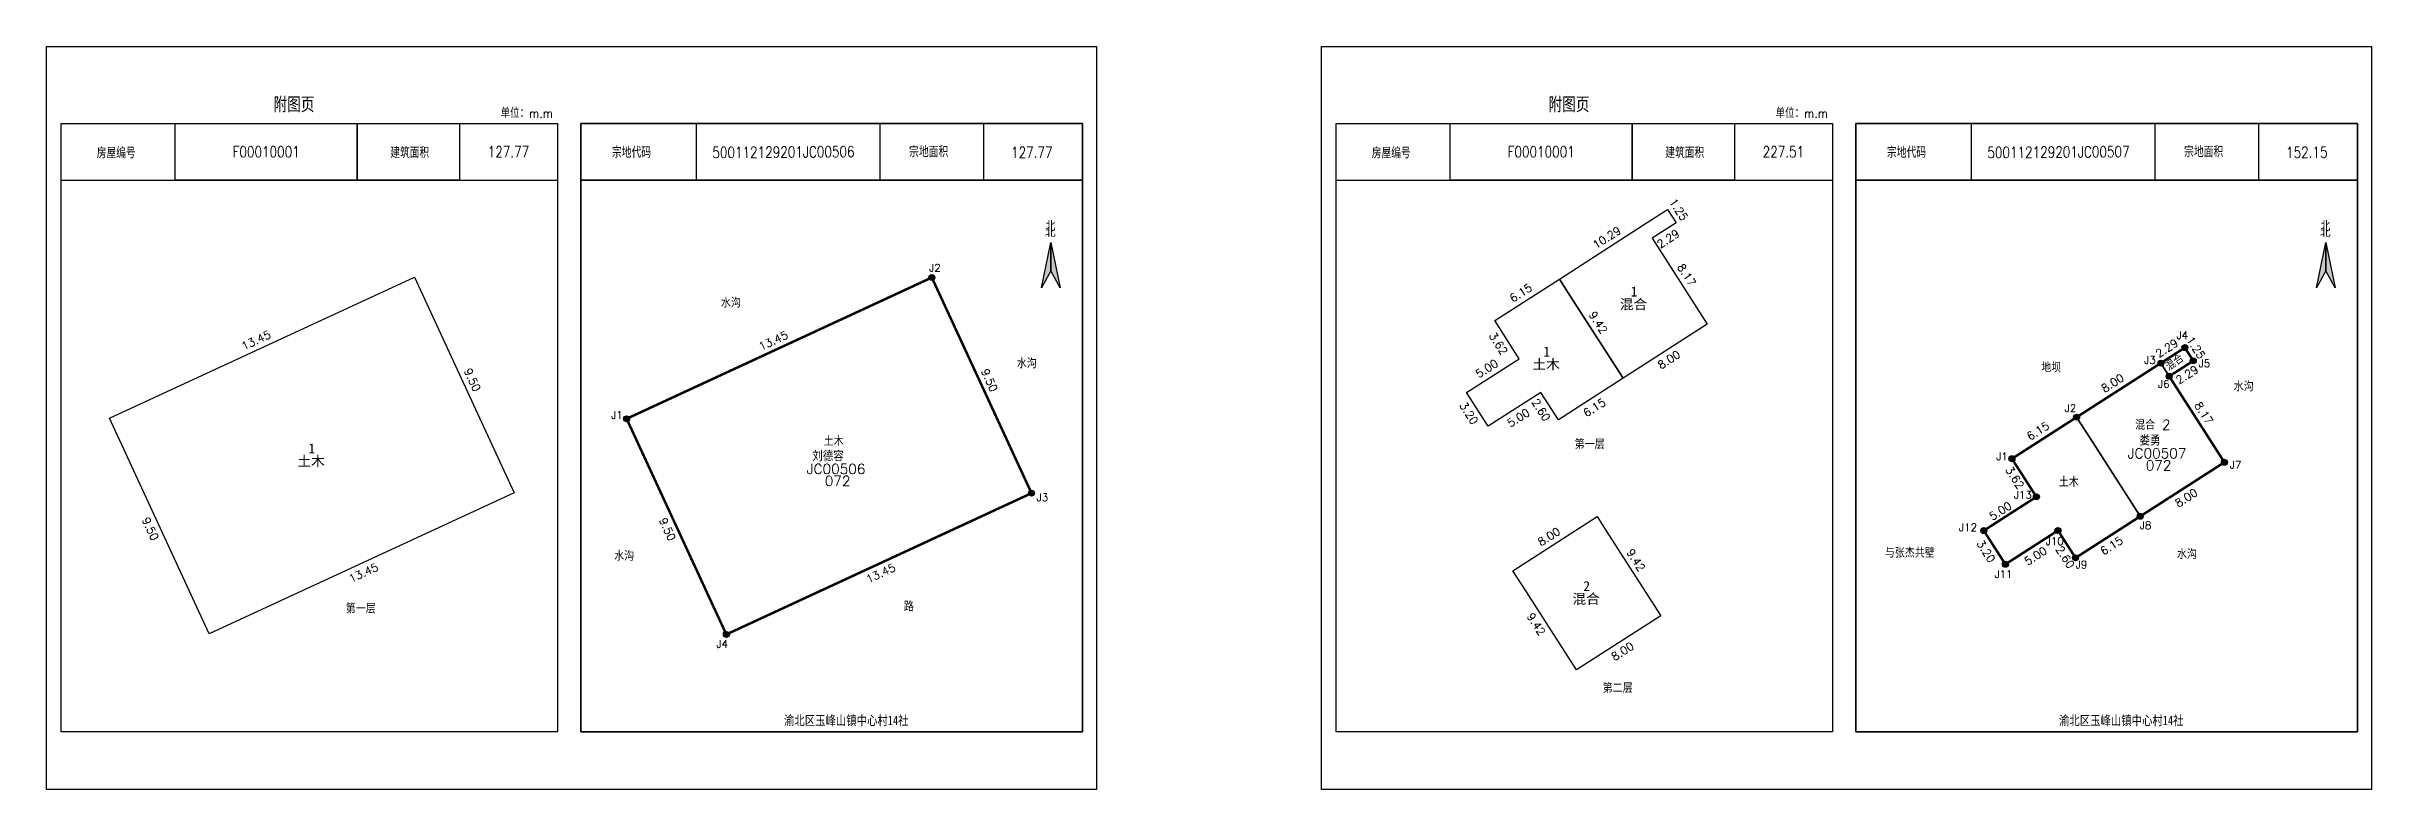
# Model space of a CAD drawing. Extents: x 36371590 to 36372043, y 3282005 to 3283161.
# Drawn here: x 36371794.3 to 36371887.3, y 3282004.5 to 3282034.2 of the extents above; entities that cross this region are included whole.
import ezdxf
from ezdxf.enums import TextEntityAlignment as Align

# ---------------------------------------------------------------- set-up
doc = ezdxf.new("R2010")
doc.units = 0
doc.header["$LTSCALE"] = 0.5
doc.linetypes.add('DASHED', pattern=[0.75, 0.5, -0.25])
doc.layers.get('0').update_dxf_attribs({"linetype": 'CONTINUOUS'})
doc.layers.add('_JMD_内', color=6, linetype='CONTINUOUS', true_color=0xff00ff)
doc.layers.add('_JZD_内', color=1, linetype='CONTINUOUS', true_color=0xff0000)
for name, color, linetype in [('_宗地图注记', 7, 'CONTINUOUS'), ('DLSS', 4, 'CONTINUOUS'), ('JZP', 1, 'CONTINUOUS'), ('TK', 7, 'CONTINUOUS'), ('ZJ', 7, 'CONTINUOUS'), ('内图框', 7, 'CONTINUOUS'), ('四至', 7, 'CONTINUOUS')]:
    doc.layers.add(name, color=color, linetype=linetype)
doc.layers.add('外图框', color=3, linetype='CONTINUOUS', plot=False)
doc.styles.add('HZ', font='rs.shx', dxfattribs={"width": 0.8, "bigfont": 'hztxt.shx'})
doc.styles.add('宋体', font='')
doc.styles.add('黑体', font='simhei.ttf')
doc.styles.get('宋体').set_extended_font_data('SimSun')

# ---------------------------------------------------------------- blocks, each defined once
blk = doc.blocks.new('指北针')
at = {"layer": '', "linetype": 'Continuous'}
for points in [[(0, 1.134), (0, 0), (-0.381, -0.676)], [(0, 1.134), (0.371, -0.68), (0, 0)]]:
    blk.add_hatch(color=7, dxfattribs=at).paths.add_polyline_path(points)
for points in [[(0, 1.134), (0, 0), (-0.381, -0.676)], [(0, 1.134), (0.371, -0.68), (0, 0)]]:
    blk.add_lwpolyline(points, close=True, dxfattribs=at)
at = {"layer": '', "linetype": 'DASHED', "style": '宋体', "width": 1}
blk.add_text('北', height=0.315, dxfattribs=at).set_placement((-0.24, 1.388))

msp = doc.modelspace()

# ---------------------------------------------------------------- hatches: boundary and pattern name
at = {"linetype": 'Continuous'}
h = msp.add_hatch(color=1, dxfattribs=at)
edge = h.paths.add_edge_path()
edge.add_arc((36371829.669, 3282024.982), 0.12, 0, 360)
at = {"linetype": 'Continuous', "true_color": 0x000000}
h = msp.add_hatch(color=18, dxfattribs=at)
edge = h.paths.add_edge_path()
edge.add_arc((36371829.669, 3282024.982), 0.11, 0, 360)
at = {"linetype": 'Continuous', "true_color": 0xffffff}
h = msp.add_hatch(color=7, dxfattribs=at)
edge = h.paths.add_edge_path(flags=0)
edge.add_arc((36371829.669, 3282024.982), 0.096, 0, 360)
at = {"linetype": 'Continuous'}
h = msp.add_hatch(color=1, dxfattribs=at)
edge = h.paths.add_edge_path()
edge.add_arc((36371879.79, 3282022.178), 0.12, 0, 360)
at = {"linetype": 'Continuous', "true_color": 0x000000}
h = msp.add_hatch(color=18, dxfattribs=at)
edge = h.paths.add_edge_path()
edge.add_arc((36371879.79, 3282022.178), 0.11, 0, 360)
at = {"linetype": 'Continuous', "true_color": 0xffffff}
h = msp.add_hatch(color=7, dxfattribs=at)
edge = h.paths.add_edge_path(flags=0)
edge.add_arc((36371879.79, 3282022.178), 0.096, 0, 360)
at = {"linetype": 'Continuous'}
h = msp.add_hatch(color=1, dxfattribs=at)
edge = h.paths.add_edge_path()
edge.add_arc((36371878.827, 3282021.559), 0.12, 0, 360)
at = {"linetype": 'Continuous', "true_color": 0x000000}
h = msp.add_hatch(color=18, dxfattribs=at)
edge = h.paths.add_edge_path()
edge.add_arc((36371878.827, 3282021.559), 0.11, 0, 360)
at = {"linetype": 'Continuous', "true_color": 0xffffff}
h = msp.add_hatch(color=7, dxfattribs=at)
edge = h.paths.add_edge_path(flags=0)
edge.add_arc((36371878.827, 3282021.559), 0.096, 0, 360)
at = {"linetype": 'Continuous'}
h = msp.add_hatch(color=1, dxfattribs=at)
edge = h.paths.add_edge_path()
edge.add_arc((36371879.164, 3282021.033), 0.12, 0, 360)
h = msp.add_hatch(color=1, dxfattribs=at)
edge = h.paths.add_edge_path()
edge.add_arc((36371880.128, 3282021.652), 0.12, 0, 360)
at = {"linetype": 'Continuous', "true_color": 0x000000}
h = msp.add_hatch(color=18, dxfattribs=at)
edge = h.paths.add_edge_path()
edge.add_arc((36371880.128, 3282021.652), 0.11, 0, 360)
at = {"linetype": 'Continuous', "true_color": 0xffffff}
h = msp.add_hatch(color=7, dxfattribs=at)
edge = h.paths.add_edge_path(flags=0)
edge.add_arc((36371880.128, 3282021.652), 0.096, 0, 360)
at = {"linetype": 'Continuous', "true_color": 0x000000}
h = msp.add_hatch(color=18, dxfattribs=at)
edge = h.paths.add_edge_path()
edge.add_arc((36371879.164, 3282021.033), 0.11, 0, 360)
at = {"linetype": 'Continuous', "true_color": 0xffffff}
h = msp.add_hatch(color=7, dxfattribs=at)
edge = h.paths.add_edge_path(flags=0)
edge.add_arc((36371879.164, 3282021.033), 0.096, 0, 360)
at = {"linetype": 'Continuous'}
h = msp.add_hatch(color=1, dxfattribs=at)
edge = h.paths.add_edge_path()
edge.add_arc((36371817.461, 3282019.335), 0.12, 0, 360)
at = {"linetype": 'Continuous', "true_color": 0x000000}
h = msp.add_hatch(color=18, dxfattribs=at)
edge = h.paths.add_edge_path()
edge.add_arc((36371817.461, 3282019.335), 0.11, 0, 360)
at = {"linetype": 'Continuous', "true_color": 0xffffff}
h = msp.add_hatch(color=7, dxfattribs=at)
edge = h.paths.add_edge_path(flags=0)
edge.add_arc((36371817.461, 3282019.335), 0.096, 0, 360)
at = {"linetype": 'Continuous'}
h = msp.add_hatch(color=1, dxfattribs=at)
edge = h.paths.add_edge_path()
edge.add_arc((36371875.461, 3282019.398), 0.12, 0, 360)
at = {"linetype": 'Continuous', "true_color": 0x000000}
h = msp.add_hatch(color=18, dxfattribs=at)
edge = h.paths.add_edge_path()
edge.add_arc((36371875.461, 3282019.398), 0.11, 0, 360)
at = {"linetype": 'Continuous', "true_color": 0xffffff}
h = msp.add_hatch(color=7, dxfattribs=at)
edge = h.paths.add_edge_path(flags=0)
edge.add_arc((36371875.461, 3282019.398), 0.096, 0, 360)
at = {"linetype": 'Continuous'}
h = msp.add_hatch(color=1, dxfattribs=at)
edge = h.paths.add_edge_path()
edge.add_arc((36371872.873, 3282017.737), 0.12, 0, 360)
at = {"linetype": 'Continuous', "true_color": 0x000000}
h = msp.add_hatch(color=18, dxfattribs=at)
edge = h.paths.add_edge_path()
edge.add_arc((36371872.873, 3282017.737), 0.11, 0, 360)
at = {"linetype": 'Continuous', "true_color": 0xffffff}
h = msp.add_hatch(color=7, dxfattribs=at)
edge = h.paths.add_edge_path(flags=0)
edge.add_arc((36371872.873, 3282017.737), 0.096, 0, 360)
at = {"linetype": 'Continuous'}
h = msp.add_hatch(color=1, dxfattribs=at)
edge = h.paths.add_edge_path()
edge.add_arc((36371881.371, 3282017.596), 0.12, 0, 360)
at = {"linetype": 'Continuous', "true_color": 0x000000}
h = msp.add_hatch(color=18, dxfattribs=at)
edge = h.paths.add_edge_path()
edge.add_arc((36371881.371, 3282017.596), 0.11, 0, 360)
at = {"linetype": 'Continuous', "true_color": 0xffffff}
h = msp.add_hatch(color=7, dxfattribs=at)
edge = h.paths.add_edge_path(flags=0)
edge.add_arc((36371881.371, 3282017.596), 0.096, 0, 360)
at = {"linetype": 'Continuous'}
h = msp.add_hatch(color=1, dxfattribs=at)
edge = h.paths.add_edge_path()
edge.add_arc((36371833.657, 3282016.36), 0.12, 0, 360)
at = {"linetype": 'Continuous', "true_color": 0x000000}
h = msp.add_hatch(color=18, dxfattribs=at)
edge = h.paths.add_edge_path()
edge.add_arc((36371833.657, 3282016.36), 0.11, 0, 360)
at = {"linetype": 'Continuous', "true_color": 0xffffff}
h = msp.add_hatch(color=7, dxfattribs=at)
edge = h.paths.add_edge_path(flags=0)
edge.add_arc((36371833.657, 3282016.36), 0.096, 0, 360)
at = {"linetype": 'Continuous'}
h = msp.add_hatch(color=1, dxfattribs=at)
edge = h.paths.add_edge_path()
edge.add_arc((36371873.851, 3282016.214), 0.12, 0, 360)
at = {"linetype": 'Continuous', "true_color": 0x000000}
h = msp.add_hatch(color=18, dxfattribs=at)
edge = h.paths.add_edge_path()
edge.add_arc((36371873.851, 3282016.214), 0.11, 0, 360)
at = {"linetype": 'Continuous', "true_color": 0xffffff}
h = msp.add_hatch(color=7, dxfattribs=at)
edge = h.paths.add_edge_path(flags=0)
edge.add_arc((36371873.851, 3282016.214), 0.096, 0, 360)
at = {"linetype": 'Continuous'}
h = msp.add_hatch(color=1, dxfattribs=at)
edge = h.paths.add_edge_path()
edge.add_arc((36371871.747, 3282014.864), 0.12, 0, 360)
at = {"linetype": 'Continuous', "true_color": 0x000000}
h = msp.add_hatch(color=18, dxfattribs=at)
edge = h.paths.add_edge_path()
edge.add_arc((36371871.747, 3282014.864), 0.11, 0, 360)
at = {"linetype": 'Continuous', "true_color": 0xffffff}
h = msp.add_hatch(color=7, dxfattribs=at)
edge = h.paths.add_edge_path(flags=0)
edge.add_arc((36371871.747, 3282014.864), 0.096, 0, 360)
at = {"linetype": 'Continuous'}
h = msp.add_hatch(color=1, dxfattribs=at)
edge = h.paths.add_edge_path()
edge.add_arc((36371874.715, 3282014.868), 0.12, 0, 360)
at = {"linetype": 'Continuous', "true_color": 0x000000}
h = msp.add_hatch(color=18, dxfattribs=at)
edge = h.paths.add_edge_path()
edge.add_arc((36371874.715, 3282014.868), 0.11, 0, 360)
at = {"linetype": 'Continuous', "true_color": 0xffffff}
h = msp.add_hatch(color=7, dxfattribs=at)
edge = h.paths.add_edge_path(flags=0)
edge.add_arc((36371874.715, 3282014.868), 0.096, 0, 360)
at = {"linetype": 'Continuous'}
h = msp.add_hatch(color=1, dxfattribs=at)
edge = h.paths.add_edge_path()
edge.add_arc((36371878.005, 3282015.435), 0.12, 0, 360)
at = {"linetype": 'Continuous', "true_color": 0x000000}
h = msp.add_hatch(color=18, dxfattribs=at)
edge = h.paths.add_edge_path()
edge.add_arc((36371878.005, 3282015.435), 0.11, 0, 360)
at = {"linetype": 'Continuous', "true_color": 0xffffff}
h = msp.add_hatch(color=7, dxfattribs=at)
edge = h.paths.add_edge_path(flags=0)
edge.add_arc((36371878.005, 3282015.435), 0.096, 0, 360)
at = {"linetype": 'Continuous'}
h = msp.add_hatch(color=1, dxfattribs=at)
edge = h.paths.add_edge_path()
edge.add_arc((36371875.417, 3282013.774), 0.12, 0, 360)
at = {"linetype": 'Continuous', "true_color": 0x000000}
h = msp.add_hatch(color=18, dxfattribs=at)
edge = h.paths.add_edge_path()
edge.add_arc((36371875.417, 3282013.774), 0.11, 0, 360)
at = {"linetype": 'Continuous', "true_color": 0xffffff}
h = msp.add_hatch(color=7, dxfattribs=at)
edge = h.paths.add_edge_path(flags=0)
edge.add_arc((36371875.417, 3282013.774), 0.096, 0, 360)
at = {"linetype": 'Continuous'}
h = msp.add_hatch(color=1, dxfattribs=at)
edge = h.paths.add_edge_path()
edge.add_arc((36371872.611, 3282013.517), 0.12, 0, 360)
at = {"linetype": 'Continuous', "true_color": 0x000000}
h = msp.add_hatch(color=18, dxfattribs=at)
edge = h.paths.add_edge_path()
edge.add_arc((36371872.611, 3282013.517), 0.11, 0, 360)
at = {"linetype": 'Continuous', "true_color": 0xffffff}
h = msp.add_hatch(color=7, dxfattribs=at)
edge = h.paths.add_edge_path(flags=0)
edge.add_arc((36371872.611, 3282013.517), 0.096, 0, 360)
at = {"linetype": 'Continuous'}
h = msp.add_hatch(color=1, dxfattribs=at)
edge = h.paths.add_edge_path()
edge.add_arc((36371821.449, 3282010.713), 0.12, 0, 360)
at = {"linetype": 'Continuous', "true_color": 0x000000}
h = msp.add_hatch(color=18, dxfattribs=at)
edge = h.paths.add_edge_path()
edge.add_arc((36371821.449, 3282010.713), 0.11, 0, 360)
at = {"linetype": 'Continuous', "true_color": 0xffffff}
h = msp.add_hatch(color=7, dxfattribs=at)
edge = h.paths.add_edge_path(flags=0)
edge.add_arc((36371821.449, 3282010.713), 0.096, 0, 360)

# ---------------------------------------------------------------- linework, layer by layer
at = {"color": 7, "linetype": 'Continuous'}
for centre in [(36371829.669, 3282024.982), (36371879.79, 3282022.178), (36371878.827, 3282021.559), (36371880.128, 3282021.652), (36371879.164, 3282021.033), (36371817.461, 3282019.335), (36371875.461, 3282019.398), (36371872.873, 3282017.737), (36371881.371, 3282017.596), (36371833.657, 3282016.36), (36371873.851, 3282016.214), (36371871.747, 3282014.864), (36371874.715, 3282014.868), (36371878.005, 3282015.435), (36371875.417, 3282013.774), (36371872.611, 3282013.517), (36371821.449, 3282010.713)]:
    msp.add_circle(centre, 0.11, dxfattribs=at)
at = {"layer": '_JMD_内', "linetype": 'Continuous', "ltscale": 0.5}
for points in [[(36371854.772, 3282024.921), (36371858.138, 3282027.082), (36371859.102, 3282027.7), (36371859.439, 3282027.174), (36371858.476, 3282026.556), (36371860.683, 3282023.118), (36371857.317, 3282020.957), (36371855.312, 3282024.079)], [(36371852.184, 3282023.26), (36371854.772, 3282024.921), (36371855.312, 3282024.079), (36371857.317, 3282020.957), (36371854.729, 3282019.296), (36371854.027, 3282020.39), (36371851.923, 3282019.039), (36371851.059, 3282020.386), (36371853.162, 3282021.736)], [(36371878.827, 3282021.559), (36371879.79, 3282022.178), (36371880.128, 3282021.652), (36371879.164, 3282021.033)], [(36371875.461, 3282019.398), (36371878.827, 3282021.559), (36371879.164, 3282021.033), (36371881.371, 3282017.596), (36371878.005, 3282015.435), (36371876.001, 3282018.557)], [(36371872.873, 3282017.737), (36371875.461, 3282019.398), (36371876.001, 3282018.557), (36371878.005, 3282015.435), (36371875.417, 3282013.774), (36371874.715, 3282014.868), (36371872.611, 3282013.517), (36371871.747, 3282014.864), (36371873.851, 3282016.214)], [(36371852.915, 3282013.261), (36371856.281, 3282015.422), (36371856.619, 3282014.896), (36371858.826, 3282011.459), (36371855.46, 3282009.298), (36371853.456, 3282012.42)]]:
    msp.add_lwpolyline(points, close=True, dxfattribs=at)
at = {"layer": '_JMD_内', "linetype": 'Continuous'}
for points in [[(36371796.773, 3282019.353), (36371808.98, 3282024.999), (36371812.968, 3282016.377), (36371800.761, 3282010.731)], [(36371817.461, 3282019.335), (36371829.669, 3282024.982), (36371833.657, 3282016.36), (36371821.449, 3282010.713)]]:
    msp.add_lwpolyline(points, close=True, dxfattribs=at)
at = {"layer": '_JZD_内', "linetype": 'Continuous', "const_width": 0.1}
msp.add_lwpolyline([(36371817.461, 3282019.335), (36371829.669, 3282024.982), (36371833.657, 3282016.36), (36371821.449, 3282010.713)], close=True, dxfattribs=at)
at = {"layer": '_JZD_内', "linetype": 'Continuous', "ltscale": 0.5, "const_width": 0.1}
msp.add_lwpolyline([(36371872.873, 3282017.737), (36371875.461, 3282019.398), (36371878.827, 3282021.559), (36371879.79, 3282022.178), (36371880.128, 3282021.652), (36371879.164, 3282021.033), (36371881.371, 3282017.596), (36371878.005, 3282015.435), (36371875.417, 3282013.774), (36371874.715, 3282014.868), (36371872.611, 3282013.517), (36371871.747, 3282014.864), (36371873.851, 3282016.214)], close=True, dxfattribs=at)
at = {"layer": 'DLSS', "color": 1, "linetype": 'Continuous', "const_width": 0.01}
for points in [[(36371877.666, 3282017.713), (36371879.929, 3282017.713)], [(36371824.828, 3282017.088), (36371827.09, 3282017.088)]]:
    msp.add_lwpolyline(points, dxfattribs=at)
at = {"layer": 'JZP', "color": 1, "linetype": 'Continuous'}
for centre in [(36371829.669, 3282024.982), (36371879.79, 3282022.178), (36371878.827, 3282021.559), (36371879.164, 3282021.033), (36371880.128, 3282021.652), (36371817.461, 3282019.335), (36371875.461, 3282019.398), (36371872.873, 3282017.737), (36371881.371, 3282017.596), (36371833.657, 3282016.36), (36371873.851, 3282016.214), (36371871.747, 3282014.864), (36371874.715, 3282014.868), (36371878.005, 3282015.435), (36371875.417, 3282013.774), (36371872.611, 3282013.517), (36371821.449, 3282010.713)]:
    msp.add_circle(centre, 0.12, dxfattribs=at)
at = {"layer": '内图框', "linetype": 'Continuous'}
for points in [[(36371794.842, 3282031.139), (36371814.691, 3282031.139), (36371814.691, 3282006.821), (36371794.842, 3282006.821)], [(36371799.405, 3282031.139), (36371806.681, 3282031.139), (36371806.681, 3282028.875), (36371799.405, 3282028.875)], [(36371806.681, 3282031.139), (36371810.772, 3282031.139), (36371810.772, 3282028.875), (36371806.681, 3282028.875)], [(36371815.635, 3282031.139), (36371835.691, 3282031.139), (36371835.691, 3282006.821), (36371815.635, 3282006.821)], [(36371815.635, 3282031.139), (36371820.246, 3282031.139), (36371820.246, 3282028.875), (36371815.635, 3282028.875)], [(36371815.635, 3282028.875), (36371835.691, 3282028.875), (36371835.691, 3282031.139), (36371815.635, 3282031.139)], [(36371827.597, 3282031.139), (36371831.731, 3282031.139), (36371831.731, 3282028.875), (36371827.597, 3282028.875)], [(36371845.842, 3282031.139), (36371865.691, 3282031.139), (36371865.691, 3282006.821), (36371845.842, 3282006.821)], [(36371850.405, 3282031.139), (36371857.681, 3282031.139), (36371857.681, 3282028.875), (36371850.405, 3282028.875)], [(36371857.681, 3282031.139), (36371861.772, 3282031.139), (36371861.772, 3282028.875), (36371857.681, 3282028.875)], [(36371866.635, 3282031.139), (36371886.691, 3282031.139), (36371886.691, 3282006.821), (36371866.635, 3282006.821)], [(36371866.635, 3282031.139), (36371871.246, 3282031.139), (36371871.246, 3282028.875), (36371866.635, 3282028.875)], [(36371866.635, 3282028.875), (36371886.691, 3282028.875), (36371886.691, 3282031.139), (36371866.635, 3282031.139)], [(36371878.597, 3282031.139), (36371882.731, 3282031.139), (36371882.731, 3282028.875), (36371878.597, 3282028.875)], [(36371794.842, 3282028.875), (36371814.691, 3282028.875), (36371814.691, 3282006.821), (36371794.842, 3282006.821)], [(36371845.842, 3282028.875), (36371865.691, 3282028.875), (36371865.691, 3282006.821), (36371845.842, 3282006.821)]]:
    msp.add_lwpolyline(points, close=True, dxfattribs=at)
for points in [[(36371795.406, 3282028.875), (36371814.549, 3282028.875)], [(36371846.406, 3282028.875), (36371865.549, 3282028.875)]]:
    msp.add_lwpolyline(points, dxfattribs=at)
at = {"layer": '内图框', "color": 7, "linetype": 'Continuous', "flags": 128}
for points in [[(36371815.635, 3282028.875), (36371815.635, 3282006.821), (36371835.691, 3282006.821), (36371835.691, 3282028.875), (36371815.635, 3282028.875)], [(36371866.635, 3282028.875), (36371866.635, 3282006.821), (36371886.691, 3282006.821), (36371886.691, 3282028.875), (36371866.635, 3282028.875)]]:
    msp.add_lwpolyline(points, close=True, dxfattribs=at)
at = {"layer": '外图框', "linetype": 'Continuous', "flags": 128}
for points in [[(36371815.256, 3282004.516), (36371794.256, 3282004.516), (36371794.256, 3282034.216), (36371815.256, 3282034.216), (36371836.256, 3282034.216), (36371836.256, 3282004.516)], [(36371866.256, 3282004.516), (36371845.256, 3282004.516), (36371845.256, 3282034.216), (36371866.256, 3282034.216), (36371887.256, 3282034.216), (36371887.256, 3282004.516)]]:
    msp.add_lwpolyline(points, close=True, dxfattribs=at)

# ---------------------------------------------------------------- block references
at = {"layer": '内图框', "linetype": 'Continuous'}
for p in [(36371834.433, 3282025.248), (36371885.433, 3282025.248)]:
    msp.add_blockref('指北针', p, dxfattribs=at)

# ---------------------------------------------------------------- texts
at = {"color": 7, "linetype": 'Continuous', "style": 'HZ'}
for s, rotation, p in [('1.25', 302.70356, (36371859.147, 3282028.019)), ('10.29', 32.70134, (36371856.234, 3282026.108)), ('2.29', 32.70185, (36371858.802, 3282026.135)), ('8.17', 302.6992, (36371859.468, 3282025.399)), ('6.15', 32.69677, (36371852.91, 3282023.975)), ('9.42', 302.69875, (36371855.933, 3282023.501)), ('13.45', 24.82221, (36371802.145, 3282022.069)), ('3.62', 302.69929, (36371851.939, 3282022.66)), ('9.50', 294.82291, (36371810.941, 3282021.26)), ('5.00', 32.69873, (36371851.548, 3282020.95)), ('8.00', 32.70041, (36371858.837, 3282021.303)), ('3.20', 302.69833, (36371850.757, 3282019.875)), ('5.00', 32.70031, (36371852.812, 3282018.98)), ('2.60', 302.70174, (36371853.644, 3282020.005)), ('6.15', 32.69856, (36371855.854, 3282019.388)), ('9.50', 294.82262, (36371798.062, 3282015.303)), ('8.00', 32.70119, (36371854.036, 3282014.23)), ('9.42', 302.69978, (36371857.442, 3282014.003)), ('13.45', 24.82164, (36371806.444, 3282012.775)), ('9.42', 302.69876, (36371853.453, 3282011.442)), ('8.00', 32.70041, (36371856.98, 3282009.644))]:
    msp.add_text(s, height=0.32, rotation=rotation, dxfattribs=at).set_placement(p)
at = {"color": 7, "linetype": 'Continuous'}
for s, style, p in [('混合', '黑体', (36371857.191, 3282023.712)), ('1', '黑体', (36371857.622, 3282024.222)), ('1', '黑体', (36371854.129, 3282021.822)), ('土木', '黑体', (36371853.697, 3282021.313)), ('第一层', 'HZ', (36371855.383, 3282018.127)), ('土木', '黑体', (36371804.295, 3282017.442)), ('1', '黑体', (36371804.727, 3282017.951)), ('2', '黑体', (36371855.727, 3282012.446)), ('第一层', 'HZ', (36371806.225, 3282011.554)), ('混合', '黑体', (36371855.295, 3282011.937)), ('第二层', 'HZ', (36371856.503, 3282008.378))]:
    msp.add_text(s, height=0.4, dxfattribs=dict(at, style=style)).set_placement(p)
at = {"layer": '_宗地图注记', "color": 7, "linetype": 'Continuous', "style": 'HZ'}
for s, p in [('J2', (36371829.56, 3282025.217)), ('J4', (36371879.456, 3282022.523)), ('J3', (36371878.16, 3282021.533)), ('J5', (36371880.343, 3282021.401)), ('J6', (36371878.717, 3282020.576)), ('J1', (36371816.841, 3282019.337)), ('J2', (36371874.979, 3282019.609)), ('J1', (36371872.243, 3282017.68)), ('J7', (36371881.587, 3282017.344)), ('J3', (36371833.863, 3282016.042)), ('J13', (36371872.95, 3282016.142)), ('J12', (36371870.754, 3282014.844)), ('J8', (36371877.986, 3282014.925)), ('J10', (36371874.224, 3282014.288)), ('J11', (36371872.175, 3282012.973)), ('J9', (36371875.424, 3282013.355)), ('J4', (36371821.051, 3282010.179))]:
    msp.add_text(s, height=0.3, dxfattribs=at).set_placement(p)
at = {"layer": '_宗地图注记', "color": 6, "linetype": 'Continuous', "style": 'HZ'}
msp.add_text('混合', height=0.32, rotation=34.98223, dxfattribs=at).set_placement((36371879.163, 3282021.228))
for s, p in [('混合 2', (36371877.801, 3282018.897)), ('土木', (36371825.346, 3282018.248)), ('土木', (36371874.748, 3282016.614))]:
    msp.add_text(s, height=0.4, dxfattribs=at).set_placement(p)
at = {"layer": '_宗地图注记', "color": 1, "linetype": 'Continuous', "style": 'HZ'}
for s, height, p in [('娄勇', 0.42, (36371877.977, 3282018.263)), ('JC00506', 0.4, (36371824.664, 3282017.128)), ('刘德容', 0.42, (36371824.887, 3282017.638)), ('JC00507', 0.4, (36371877.502, 3282017.753)), ('072', 0.4, (36371878.226, 3282017.273)), ('072', 0.4, (36371825.388, 3282016.648))]:
    msp.add_text(s, height=height, dxfattribs=at).set_placement(p)
at = {"layer": 'TK', "linetype": 'Continuous', "style": 'HZ', "width": 0.9}
for p in [(36371803.336, 3282031.588), (36371854.336, 3282031.588)]:
    msp.add_text('附图页', height=0.6067, dxfattribs=at).set_placement(p)
at = {"layer": 'TK', "linetype": 'DASHED', "style": 'HZ', "width": 0.9}
for s, height, p in [('单位：m.m', 0.3529, (36371812.417, 3282031.367)), ('单位：m.m', 0.3529, (36371863.417, 3282031.367)), ('北', 0.411, (36371834.221, 3282026.84)), ('北', 0.411, (36371885.221, 3282026.84))]:
    msp.add_text(s, height=height, dxfattribs=at).set_placement(p)
at = {"layer": 'TK', "linetype": 'Continuous', "style": 'HZ', "width": 0.8}
for p in [(36371797.044, 3282029.99), (36371848.044, 3282029.99)]:
    msp.add_text('房屋编号', height=0.4411, dxfattribs=at).set_placement(p, align=Align.MIDDLE)
for s, height, p in [('建筑面积', 0.4411, (36371808.786, 3282029.976)), ('宗地代码', 0.4457, (36371817.656, 3282029.987)), ('宗地面积', 0.4457, (36371829.542, 3282030.011)), ('建筑面积', 0.4411, (36371859.786, 3282029.976)), ('宗地代码', 0.4457, (36371868.656, 3282029.987)), ('宗地面积', 0.4457, (36371880.542, 3282030.011))]:
    msp.add_text(s, height=height, dxfattribs=at).set_placement(p, align=Align.MIDDLE_CENTER)
at = {"layer": 'TK', "linetype": 'DASHED', "style": '黑体', "width": 0.8}
for p in [(36371826.246, 3282007.087), (36371877.246, 3282007.087)]:
    msp.add_text('渝北区玉峰山镇中心村14社', height=0.38062, dxfattribs=at).set_placement(p, align=Align.CENTER)
at = {"layer": 'ZJ', "color": 7, "linetype": 'Continuous', "style": 'HZ'}
for s, rotation, p in [('13.45', 24.82221, (36371822.834, 3282022.052)), ('2.29', 32.70185, (36371878.752, 3282021.761)), ('1.25', 302.70356, (36371879.835, 3282022.497)), ('9.50', 294.82291, (36371831.629, 3282021.243)), ('2.29', 32.70185, (36371879.56, 3282020.705)), ('8.00', 32.70119, (36371876.581, 3282020.368)), ('8.17', 302.6992, (36371880.156, 3282019.877)), ('6.15', 32.69677, (36371873.598, 3282018.452)), ('3.62', 302.69929, (36371872.597, 3282017.299)), ('8.00', 32.70041, (36371879.526, 3282015.781)), ('5.00', 32.69873, (36371872.09, 3282015.253)), ('9.50', 294.82262, (36371818.75, 3282015.286)), ('3.20', 302.69833, (36371871.445, 3282014.353)), ('5.00', 32.70031, (36371873.501, 3282013.458)), ('2.60', 302.70174, (36371874.611, 3282014.123)), ('6.15', 32.69856, (36371876.542, 3282013.866)), ('13.45', 24.82164, (36371827.132, 3282012.758))]:
    msp.add_text(s, height=0.32, rotation=rotation, dxfattribs=at).set_placement(p)
at = {"layer": '内图框', "char_height": 0.44, "attachment_point": 5, "style": 'HZ'}
for s, insert, width in [('F00010001', (36371803.043, 3282030.007), 7.27551), ('127.77', (36371812.732, 3282030.007), 3.91863), ('F00010001', (36371854.043, 3282030.007), 7.27551), ('227.51', (36371863.732, 3282030.007), 3.91863)]:
    msp.add_mtext(s, dxfattribs=dict(at, insert=insert, width=width))
at = {"layer": '内图框', "char_height": 0.44, "attachment_point": 5, "rotation": 0.3525, "style": 'HZ'}
for s, insert, width in [('500112129201JC00506', (36371823.734, 3282029.998), 7.22325), ('127.77', (36371833.667, 3282029.985), 4.24961), ('500112129201JC00507', (36371874.734, 3282029.998), 7.22325), ('152.15', (36371884.667, 3282029.985), 4.24961)]:
    msp.add_mtext(s, dxfattribs=dict(at, insert=insert, width=width))
at = {"layer": '四至', "color": 7, "linetype": 'Continuous', "style": 'HZ'}
for s, p in [('水沟', (36371821.233, 3282023.778)), ('水沟', (36371833.067, 3282021.35)), ('地坝', (36371874.042, 3282021.19)), ('水沟', (36371881.744, 3282020.43)), ('水沟', (36371816.962, 3282013.656)), ('与张杰共壁', (36371867.788, 3282013.782)), ('水沟', (36371879.472, 3282013.727)), ('路', (36371828.551, 3282011.637))]:
    msp.add_text(s, height=0.4, dxfattribs=at).set_placement(p)

doc.saveas('drawing.dxf')
